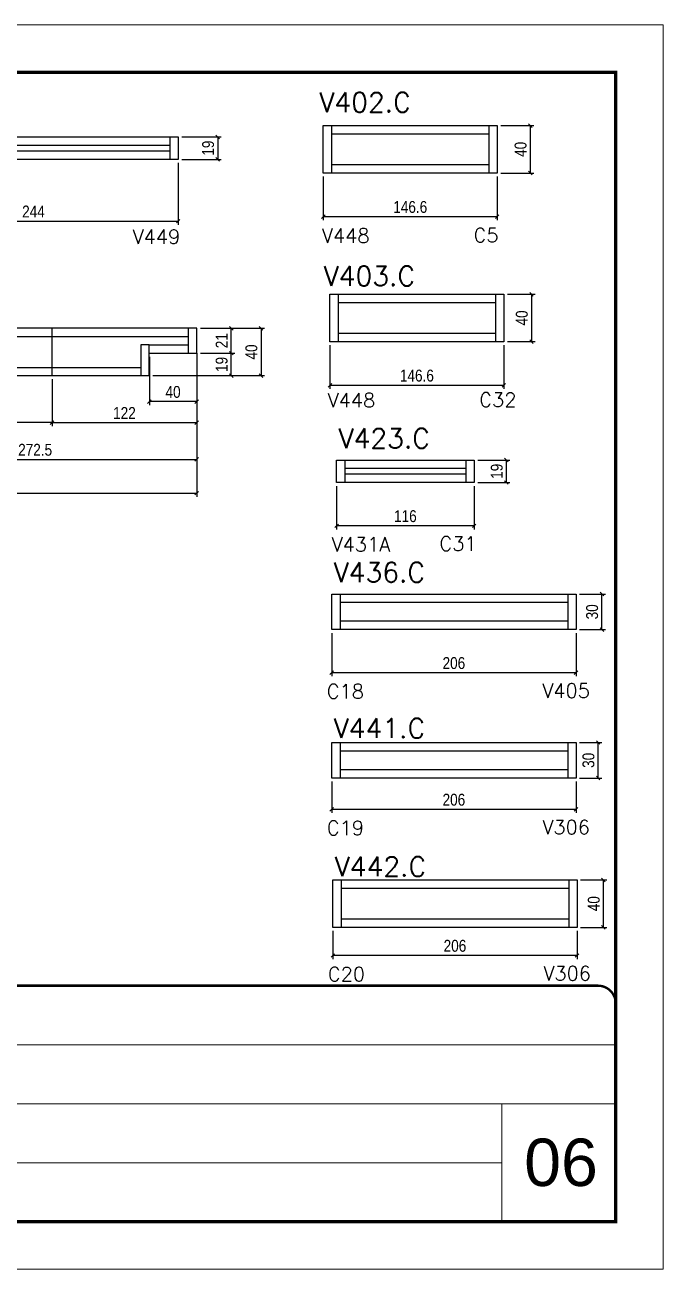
# Model space of a CAD drawing. Extents: x 567194 to 573448, y 6745 to 10093.
# Drawn here: x 569740 to 570278, y 7894 to 8944 of the extents above; entities that cross this region are included whole.
import ezdxf

# ---------------------------------------------------------------- set-up
doc = ezdxf.new("R2010")
doc.units = 0
doc.linetypes.add('CONTINUO', pattern=[0])
doc.linetypes.add('DASHED', pattern=[0.75, 0.5, -0.25])
doc.layers.get('0').update_dxf_attribs({"linetype": 'CONTINUOUS'})
doc.layers.get('DEFPOINTS').update_dxf_attribs({"linetype": 'CONTINUOUS'})
for name, color, linetype in [('254', 254, 'CONTINUOUS'), ('5', 5, 'CONTINUOUS'), ('COTA', 241, 'CONTINUOUS'), ('NOMENCLATURA', 7, 'CONTINUOUS'), ('Painéis', 200, 'CONTINUOUS'), ('SARR_2.2x7', 40, 'CONTINUOUS')]:
    doc.layers.add(name, color=color, linetype=linetype)
for name, color, linetype, lineweight in [('CARIMBO', 255, 'CONTINUOUS', 9), ('Folhas', 255, 'CONTINUOUS', 9), ('SARRAFO DE PRESSAO', 251, 'DASHED', 9)]:
    doc.layers.add(name, color=color, linetype=linetype, lineweight=lineweight)
doc.styles.add('ARIAL', font='arial.ttf')
doc.styles.add('COTA TECNICA', font='techl___.ttf', dxfattribs={"height": 10})
doc.styles.add('COTA TECNICA-50', font='techl___.ttf', dxfattribs={"height": 10})
doc.styles.get("Standard").update_dxf_attribs({"font": 'ROMANS.SHX'})
doc.dimstyles.new('COTA PAINEL-50', dxfattribs={"dimtxt": 10, "dimasz": 3, "dimexe": 3, "dimexo": 3, "dimgap": 3, "dimtad": 1, "dimdec": 1, "dimzin": 12, "dimdsep": 46, "dimtxsty": 'COTA TECNICA-50', "dimblk1": 'OBLIQUE', "dimblk2": 'OBLIQUE', "dimsah": 1, "dimcen": 0.9, "dimclrd": 4, "dimclre": 4, "dimclrt": 240, "dimadec": 1, "dimazin": 3, "dimtfac": 1, "dimtdec": 1, "dimtmove": 0, "dimatfit": 3, "dimfxl": 1, "dimtolj": 1, "dimtzin": 12, "dimarcsym": 0})
doc.dimstyles.new('PAINEL', dxfattribs={"dimtxt": 10, "dimasz": 3, "dimexe": 3, "dimexo": 3, "dimgap": 3, "dimtad": 1, "dimdec": 1, "dimzin": 12, "dimdsep": 46, "dimtxsty": 'COTA TECNICA', "dimblk1": 'OBLIQUE', "dimblk2": 'OBLIQUE', "dimsah": 1, "dimcen": 0.9, "dimclrd": 4, "dimclre": 4, "dimclrt": 240, "dimadec": 1, "dimazin": 3, "dimtfac": 1, "dimtdec": 1, "dimtmove": 0, "dimatfit": 3, "dimfxl": 1, "dimtolj": 1, "dimtzin": 12, "dimarcsym": 0})

# ---------------------------------------------------------------- blocks, each defined once
blk = doc.blocks.new('9999999999')
at = {"color": 30, "linetype": 'CONTINUO'}
for p, q in [((98564.6, 34379.6), (99584, 34379.6)), ((98564.6, 34329.8), (99488, 34329.8)), ((99584, 34329.8), (99488, 34329.8)), ((99488, 34329.8), (99488, 34230.2)), ((98564.6, 34280), (99488, 34280))]:
    blk.add_line(p, q, dxfattribs=at)
at = {"color": 30, "linetype": 'CONTINUO', "const_width": 2}
blk.add_lwpolyline([(99584, 34230.2), (99584, 34414.4, 0.414214), (99569, 34429.4), (98229, 34429.4, 0.414214), (98214, 34414.4), (98214, 34245.2, 0.414214), (98229, 34230.2), (99584, 34230.2)], format="xyb", dxfattribs=at)
at = {"layer": 'Folhas'}
blk.add_lwpolyline([(98139, 34190.2), (99624, 34190.2), (99624, 35240.2), (98139, 35240.2)], close=True, dxfattribs=at)
at = {"layer": 'Folhas', "color": 30, "const_width": 3}
blk.add_lwpolyline([(98214, 34230.2), (99584, 34230.2), (99584, 35200.2), (98214, 35200.2)], close=True, dxfattribs=at)
blk = doc.blocks.new('_Oblique')
at = {"color": 0, "linetype": 'ByBlock', "lineweight": -2}
blk.add_line((-0.5, -0.5), (0.5, 0.5), dxfattribs=at)
blk = doc.blocks.new('*D4')
at = {"layer": 'COTA', "color": 4, "linetype": 'ByBlock', "lineweight": -2, "transparency": 16777216}
for p, q in [((569991.2, 8816), (569991.2, 8779.2)), ((570137.8, 8816), (570137.8, 8779.2)), ((569991.2, 8782.2), (570137.8, 8782.2))]:
    blk.add_line(p, q, dxfattribs=at)
at = {"layer": 'DEFPOINTS', "color": 0, "linetype": 'ByBlock', "transparency": 16777216}
for p in [(569991.2, 8819), (570137.8, 8819), (570137.8, 8782.2)]:
    blk.add_point(p, dxfattribs=at)
at = {"layer": 'COTA', "color": 4, "linetype": 'ByBlock', "lineweight": -2, "transparency": 16777216, "xscale": 3, "yscale": 3, "zscale": 3, "rotation": 180}
blk.add_blockref('_Oblique', (569991.2, 8782.2), dxfattribs=at)
at = {"layer": 'COTA', "color": 4, "linetype": 'ByBlock', "lineweight": -2, "transparency": 16777216, "xscale": 3, "yscale": 3, "zscale": 3}
blk.add_blockref('_Oblique', (570137.8, 8782.2), dxfattribs=at)
at = {"layer": 'COTA', "color": 240, "linetype": 'ByBlock', "transparency": 16777216, "insert": (570064.5, 8790.3), "char_height": 10, "attachment_point": 5, "style": 'COTA TECNICA-50'}
blk.add_mtext('\\A1;146.6', dxfattribs=at)
blk = doc.blocks.new('*D5')
at = {"layer": 'COTA', "color": 4, "linetype": 'ByBlock', "lineweight": -2, "transparency": 16777216}
for p, q in [((569996.8, 8673.7), (569996.8, 8636.9)), ((570143.4, 8673.7), (570143.4, 8636.9)), ((569996.8, 8639.9), (570143.4, 8639.9))]:
    blk.add_line(p, q, dxfattribs=at)
at = {"layer": 'DEFPOINTS', "color": 0, "linetype": 'ByBlock', "transparency": 16777216}
for p in [(569996.8, 8676.7), (570143.4, 8676.7), (570143.4, 8639.9)]:
    blk.add_point(p, dxfattribs=at)
at = {"layer": 'COTA', "color": 4, "linetype": 'ByBlock', "lineweight": -2, "transparency": 16777216, "xscale": 3, "yscale": 3, "zscale": 3, "rotation": 180}
blk.add_blockref('_Oblique', (569996.8, 8639.9), dxfattribs=at)
at = {"layer": 'COTA', "color": 4, "linetype": 'ByBlock', "lineweight": -2, "transparency": 16777216, "xscale": 3, "yscale": 3, "zscale": 3}
blk.add_blockref('_Oblique', (570143.4, 8639.9), dxfattribs=at)
at = {"layer": 'COTA', "color": 240, "linetype": 'ByBlock', "transparency": 16777216, "insert": (570070.1, 8648), "char_height": 10, "attachment_point": 5, "style": 'COTA TECNICA-50'}
blk.add_mtext('\\A1;146.6', dxfattribs=at)
blk = doc.blocks.new('*D123')
at = {"layer": 'COTA', "color": 4, "linetype": 'ByBlock', "lineweight": -2, "transparency": 16777216}
for p, q in [((570140.8, 8859), (570168.7, 8859)), ((570165.7, 8859), (570165.7, 8819)), ((570140.8, 8819), (570168.7, 8819))]:
    blk.add_line(p, q, dxfattribs=at)
at = {"layer": 'DEFPOINTS', "color": 0, "linetype": 'ByBlock', "transparency": 16777216}
for p in [(570137.8, 8859), (570137.8, 8819), (570165.7, 8819)]:
    blk.add_point(p, dxfattribs=at)
at = {"layer": 'COTA', "color": 4, "linetype": 'ByBlock', "lineweight": -2, "transparency": 16777216, "xscale": 3, "yscale": 3, "zscale": 3}
for p, rotation in [((570165.7, 8859), 90), ((570165.7, 8819), 270)]:
    blk.add_blockref('_Oblique', p, dxfattribs=dict(at, rotation=rotation))
at = {"layer": 'COTA', "color": 240, "linetype": 'ByBlock', "transparency": 16777216, "insert": (570157.6, 8839), "char_height": 10, "attachment_point": 5, "rotation": 90, "style": 'COTA TECNICA-50'}
blk.add_mtext('\\A1;40', dxfattribs=at)
blk = doc.blocks.new('*D124')
at = {"layer": 'COTA', "color": 4, "linetype": 'ByBlock', "lineweight": -2, "transparency": 16777216}
for p, q in [((570146.4, 8716.7), (570169.7, 8716.7)), ((570166.7, 8716.7), (570166.7, 8676.7)), ((570146.4, 8676.7), (570169.7, 8676.7))]:
    blk.add_line(p, q, dxfattribs=at)
at = {"layer": 'DEFPOINTS', "color": 0, "linetype": 'ByBlock', "transparency": 16777216}
for p in [(570143.4, 8716.7), (570143.4, 8676.7), (570166.7, 8676.7)]:
    blk.add_point(p, dxfattribs=at)
at = {"layer": 'COTA', "color": 4, "linetype": 'ByBlock', "lineweight": -2, "transparency": 16777216, "xscale": 3, "yscale": 3, "zscale": 3}
for p, rotation in [((570166.7, 8716.7), 90), ((570166.7, 8676.7), 270)]:
    blk.add_blockref('_Oblique', p, dxfattribs=dict(at, rotation=rotation))
at = {"layer": 'COTA', "color": 240, "linetype": 'ByBlock', "transparency": 16777216, "insert": (570158.6, 8696.7), "char_height": 10, "attachment_point": 5, "rotation": 90, "style": 'COTA TECNICA-50'}
blk.add_mtext('\\A1;40', dxfattribs=at)
blk = doc.blocks.new('*D7')
at = {"layer": 'COTA', "color": 4, "linetype": 'ByBlock', "lineweight": -2, "transparency": 16777216}
for p, q in [((569624.8, 8827.5), (569624.8, 8775.4)), ((569868.8, 8827.5), (569868.8, 8775.4)), ((569624.8, 8778.4), (569868.8, 8778.4))]:
    blk.add_line(p, q, dxfattribs=at)
at = {"layer": 'DEFPOINTS', "color": 0, "linetype": 'ByBlock', "transparency": 16777216}
for p in [(569624.8, 8830.5), (569868.8, 8830.5), (569868.8, 8778.4)]:
    blk.add_point(p, dxfattribs=at)
at = {"layer": 'COTA', "color": 4, "linetype": 'ByBlock', "lineweight": -2, "transparency": 16777216, "xscale": 3, "yscale": 3, "zscale": 3, "rotation": 180}
blk.add_blockref('_Oblique', (569624.8, 8778.4), dxfattribs=at)
at = {"layer": 'COTA', "color": 4, "linetype": 'ByBlock', "lineweight": -2, "transparency": 16777216, "xscale": 3, "yscale": 3, "zscale": 3}
blk.add_blockref('_Oblique', (569868.8, 8778.4), dxfattribs=at)
at = {"layer": 'COTA', "color": 240, "linetype": 'ByBlock', "transparency": 16777216, "insert": (569746.8, 8786.5), "char_height": 10, "attachment_point": 5, "style": 'COTA TECNICA-50'}
blk.add_mtext('\\A1;244', dxfattribs=at)
blk = doc.blocks.new('*D126')
at = {"layer": 'COTA', "color": 4, "linetype": 'ByBlock', "lineweight": -2, "transparency": 16777216}
for p, q in [((569871.8, 8849.5), (569905.2, 8849.5)), ((569902.2, 8849.5), (569902.2, 8830.5)), ((569871.8, 8830.5), (569905.2, 8830.5))]:
    blk.add_line(p, q, dxfattribs=at)
at = {"layer": 'DEFPOINTS', "color": 0, "linetype": 'ByBlock', "transparency": 16777216}
for p in [(569868.8, 8849.5), (569868.8, 8830.5), (569902.2, 8830.5)]:
    blk.add_point(p, dxfattribs=at)
at = {"layer": 'COTA', "color": 4, "linetype": 'ByBlock', "lineweight": -2, "transparency": 16777216, "xscale": 3, "yscale": 3, "zscale": 3}
for p, rotation in [((569902.2, 8849.5), 90), ((569902.2, 8830.5), 270)]:
    blk.add_blockref('_Oblique', p, dxfattribs=dict(at, rotation=rotation))
at = {"layer": 'COTA', "color": 240, "linetype": 'ByBlock', "transparency": 16777216, "insert": (569894.1, 8840), "char_height": 10, "attachment_point": 5, "rotation": 90, "style": 'COTA TECNICA-50'}
blk.add_mtext('\\A1;19', dxfattribs=at)
blk = doc.blocks.new('*D212')
at = {"layer": 'COTA', "color": 4, "linetype": 'ByBlock', "lineweight": -2, "transparency": 16777216}
for p, q in [((569998.3, 8430.7), (569998.3, 8394.3)), ((570204.3, 8430.7), (570204.3, 8394.3)), ((570204.3, 8397.3), (569998.3, 8397.3))]:
    blk.add_line(p, q, dxfattribs=at)
at = {"layer": 'DEFPOINTS', "color": 0, "linetype": 'ByBlock', "transparency": 16777216}
for p in [(569998.3, 8433.7), (570204.3, 8433.7), (569998.3, 8397.3)]:
    blk.add_point(p, dxfattribs=at)
at = {"layer": 'COTA', "color": 4, "linetype": 'ByBlock', "lineweight": -2, "transparency": 16777216, "xscale": 3, "yscale": 3, "zscale": 3, "rotation": 180}
blk.add_blockref('_Oblique', (569998.3, 8397.3), dxfattribs=at)
at = {"layer": 'COTA', "color": 4, "linetype": 'ByBlock', "lineweight": -2, "transparency": 16777216, "xscale": 3, "yscale": 3, "zscale": 3}
blk.add_blockref('_Oblique', (570204.3, 8397.3), dxfattribs=at)
at = {"layer": 'COTA', "color": 240, "linetype": 'ByBlock', "transparency": 16777216, "insert": (570101.3, 8405.4), "char_height": 10, "attachment_point": 5, "style": 'COTA TECNICA-50'}
blk.add_mtext('\\A1;206', dxfattribs=at)
blk = doc.blocks.new('*D213')
at = {"layer": 'COTA', "color": 4, "linetype": 'ByBlock', "lineweight": -2, "transparency": 16777216}
for p, q in [((570207.3, 8463.7), (570229.1, 8463.7)), ((570226.1, 8433.7), (570226.1, 8463.7)), ((570207.3, 8433.7), (570229.1, 8433.7))]:
    blk.add_line(p, q, dxfattribs=at)
at = {"layer": 'DEFPOINTS', "color": 0, "linetype": 'ByBlock', "transparency": 16777216}
for p in [(570204.3, 8463.7), (570226.1, 8463.7), (570204.3, 8433.7)]:
    blk.add_point(p, dxfattribs=at)
at = {"layer": 'COTA', "color": 4, "linetype": 'ByBlock', "lineweight": -2, "transparency": 16777216, "xscale": 3, "yscale": 3, "zscale": 3}
for p, rotation in [((570226.1, 8463.7), 90), ((570226.1, 8433.7), 270)]:
    blk.add_blockref('_Oblique', p, dxfattribs=dict(at, rotation=rotation))
at = {"layer": 'COTA', "color": 240, "linetype": 'ByBlock', "transparency": 16777216, "insert": (570217.9, 8448.7), "char_height": 10, "attachment_point": 5, "rotation": 90, "style": 'COTA TECNICA-50'}
blk.add_mtext('\\A1;30', dxfattribs=at)
blk = doc.blocks.new('*D201')
at = {"layer": 'COTA', "color": 4, "linetype": 'ByBlock', "lineweight": -2, "transparency": 16777216}
for p, q in [((569998.3, 8305.4), (569998.3, 8279)), ((570204.3, 8305.4), (570204.3, 8279)), ((570204.3, 8282), (569998.3, 8282))]:
    blk.add_line(p, q, dxfattribs=at)
at = {"layer": 'DEFPOINTS', "color": 0, "linetype": 'ByBlock', "transparency": 16777216}
for p in [(569998.3, 8308.4), (570204.3, 8308.4), (569998.3, 8282)]:
    blk.add_point(p, dxfattribs=at)
at = {"layer": 'COTA', "color": 4, "linetype": 'ByBlock', "lineweight": -2, "transparency": 16777216, "xscale": 3, "yscale": 3, "zscale": 3, "rotation": 180}
blk.add_blockref('_Oblique', (569998.3, 8282), dxfattribs=at)
at = {"layer": 'COTA', "color": 4, "linetype": 'ByBlock', "lineweight": -2, "transparency": 16777216, "xscale": 3, "yscale": 3, "zscale": 3}
blk.add_blockref('_Oblique', (570204.3, 8282), dxfattribs=at)
at = {"layer": 'COTA', "color": 240, "linetype": 'ByBlock', "transparency": 16777216, "insert": (570101.3, 8290.1), "char_height": 10, "attachment_point": 5, "style": 'COTA TECNICA-50'}
blk.add_mtext('\\A1;206', dxfattribs=at)
blk = doc.blocks.new('*D202')
at = {"layer": 'COTA', "color": 4, "linetype": 'ByBlock', "lineweight": -2, "transparency": 16777216}
for p, q in [((570207.3, 8338.4), (570226, 8338.4)), ((570223, 8308.4), (570223, 8338.4)), ((570207.3, 8308.4), (570226, 8308.4))]:
    blk.add_line(p, q, dxfattribs=at)
at = {"layer": 'DEFPOINTS', "color": 0, "linetype": 'ByBlock', "transparency": 16777216}
for p in [(570204.3, 8338.4), (570223, 8338.4), (570204.3, 8308.4)]:
    blk.add_point(p, dxfattribs=at)
at = {"layer": 'COTA', "color": 4, "linetype": 'ByBlock', "lineweight": -2, "transparency": 16777216, "xscale": 3, "yscale": 3, "zscale": 3}
for p, rotation in [((570223, 8338.4), 90), ((570223, 8308.4), 270)]:
    blk.add_blockref('_Oblique', p, dxfattribs=dict(at, rotation=rotation))
at = {"layer": 'COTA', "color": 240, "linetype": 'ByBlock', "transparency": 16777216, "insert": (570214.8, 8323.4), "char_height": 10, "attachment_point": 5, "rotation": 90, "style": 'COTA TECNICA-50'}
blk.add_mtext('\\A1;30', dxfattribs=at)
blk = doc.blocks.new('*D203')
at = {"layer": 'COTA', "color": 4, "linetype": 'ByBlock', "lineweight": -2, "transparency": 16777216}
for p, q in [((569999.2, 8179.4), (569999.2, 8155.7)), ((570205.2, 8179.4), (570205.2, 8155.7)), ((570205.2, 8158.7), (569999.2, 8158.7))]:
    blk.add_line(p, q, dxfattribs=at)
at = {"layer": 'DEFPOINTS', "color": 0, "linetype": 'ByBlock', "transparency": 16777216}
for p in [(569999.2, 8182.4), (570205.2, 8182.4), (569999.2, 8158.7)]:
    blk.add_point(p, dxfattribs=at)
at = {"layer": 'COTA', "color": 4, "linetype": 'ByBlock', "lineweight": -2, "transparency": 16777216, "xscale": 3, "yscale": 3, "zscale": 3, "rotation": 180}
blk.add_blockref('_Oblique', (569999.2, 8158.7), dxfattribs=at)
at = {"layer": 'COTA', "color": 4, "linetype": 'ByBlock', "lineweight": -2, "transparency": 16777216, "xscale": 3, "yscale": 3, "zscale": 3}
blk.add_blockref('_Oblique', (570205.2, 8158.7), dxfattribs=at)
at = {"layer": 'COTA', "color": 240, "linetype": 'ByBlock', "transparency": 16777216, "insert": (570102.2, 8166.8), "char_height": 10, "attachment_point": 5, "style": 'COTA TECNICA-50'}
blk.add_mtext('\\A1;206', dxfattribs=at)
blk = doc.blocks.new('*D204')
at = {"layer": 'COTA', "color": 4, "linetype": 'ByBlock', "lineweight": -2, "transparency": 16777216}
for p, q in [((570208.2, 8222.4), (570230.4, 8222.4)), ((570227.4, 8182.4), (570227.4, 8222.4)), ((570208.2, 8182.4), (570230.4, 8182.4))]:
    blk.add_line(p, q, dxfattribs=at)
at = {"layer": 'DEFPOINTS', "color": 0, "linetype": 'ByBlock', "transparency": 16777216}
for p in [(570205.2, 8222.4), (570227.4, 8222.4), (570205.2, 8182.4)]:
    blk.add_point(p, dxfattribs=at)
at = {"layer": 'COTA', "color": 4, "linetype": 'ByBlock', "lineweight": -2, "transparency": 16777216, "xscale": 3, "yscale": 3, "zscale": 3}
for p, rotation in [((570227.4, 8222.4), 90), ((570227.4, 8182.4), 270)]:
    blk.add_blockref('_Oblique', p, dxfattribs=dict(at, rotation=rotation))
at = {"layer": 'COTA', "color": 240, "linetype": 'ByBlock', "transparency": 16777216, "insert": (570219.3, 8202.4), "char_height": 10, "attachment_point": 5, "rotation": 90, "style": 'COTA TECNICA-50'}
blk.add_mtext('\\A1;40', dxfattribs=at)
blk = doc.blocks.new('*D129')
at = {"layer": 'COTA', "color": 4, "linetype": 'ByBlock', "lineweight": -2, "transparency": 16777216}
for p, q in [((570002.4, 8554.8), (570002.4, 8518.3)), ((570118.4, 8554.8), (570118.4, 8518.3)), ((570118.4, 8521.3), (570002.4, 8521.3))]:
    blk.add_line(p, q, dxfattribs=at)
at = {"layer": 'DEFPOINTS', "color": 0, "linetype": 'ByBlock', "transparency": 16777216}
for p in [(570002.4, 8557.8), (570118.4, 8557.8), (570002.4, 8521.3)]:
    blk.add_point(p, dxfattribs=at)
at = {"layer": 'COTA', "color": 4, "linetype": 'ByBlock', "lineweight": -2, "transparency": 16777216, "xscale": 3, "yscale": 3, "zscale": 3, "rotation": 180}
blk.add_blockref('_Oblique', (570002.4, 8521.3), dxfattribs=at)
at = {"layer": 'COTA', "color": 4, "linetype": 'ByBlock', "lineweight": -2, "transparency": 16777216, "xscale": 3, "yscale": 3, "zscale": 3}
blk.add_blockref('_Oblique', (570118.4, 8521.3), dxfattribs=at)
at = {"layer": 'COTA', "color": 240, "linetype": 'ByBlock', "transparency": 16777216, "insert": (570060.4, 8529.4), "char_height": 10, "attachment_point": 5, "style": 'COTA TECNICA-50'}
blk.add_mtext('\\A1;116', dxfattribs=at)
blk = doc.blocks.new('*D130')
at = {"layer": 'COTA', "color": 4, "linetype": 'ByBlock', "lineweight": -2, "transparency": 16777216}
for p, q in [((570121.4, 8576.8), (570148.6, 8576.8)), ((570145.6, 8557.8), (570145.6, 8576.8)), ((570121.4, 8557.8), (570148.6, 8557.8))]:
    blk.add_line(p, q, dxfattribs=at)
at = {"layer": 'DEFPOINTS', "color": 0, "linetype": 'ByBlock', "transparency": 16777216}
for p in [(570118.4, 8576.8), (570145.6, 8576.8), (570118.4, 8557.8)]:
    blk.add_point(p, dxfattribs=at)
at = {"layer": 'COTA', "color": 4, "linetype": 'ByBlock', "lineweight": -2, "transparency": 16777216, "xscale": 3, "yscale": 3, "zscale": 3}
for p, rotation in [((570145.6, 8576.8), 90), ((570145.6, 8557.8), 270)]:
    blk.add_blockref('_Oblique', p, dxfattribs=dict(at, rotation=rotation))
at = {"layer": 'COTA', "color": 240, "linetype": 'ByBlock', "transparency": 16777216, "insert": (570137.5, 8567.3), "char_height": 10, "attachment_point": 5, "rotation": 90, "style": 'COTA TECNICA-50'}
blk.add_mtext('\\A1;19', dxfattribs=at)
blk = doc.blocks.new('*D248')
at = {"layer": '254', "color": 4, "linetype": 'Continuous', "lineweight": -2, "transparency": 16777216}
for p, q in [((569612, 8645), (569612, 8605.4)), ((569762.5, 8645), (569762.5, 8605.4)), ((569762.5, 8608.4), (569612, 8608.4))]:
    blk.add_line(p, q, dxfattribs=at)
at = {"layer": 'DEFPOINTS', "color": 0, "linetype": 'Continuous', "transparency": 16777216}
for p in [(569612, 8648), (569762.5, 8648), (569612, 8608.4)]:
    blk.add_point(p, dxfattribs=at)
at = {"layer": '254', "color": 4, "linetype": 'Continuous', "lineweight": -2, "transparency": 16777216, "xscale": 3, "yscale": 3, "zscale": 3}
for p, rotation in [((569612, 8608.4), 179.9999998013775), ((569762.5, 8608.4), 359.9999998013776)]:
    blk.add_blockref('_Oblique', p, dxfattribs=dict(at, rotation=rotation))
at = {"layer": '254', "color": 240, "linetype": 'Continuous', "transparency": 16777216, "insert": (569687.2, 8616.5), "char_height": 10, "attachment_point": 5, "rotation": 360, "style": 'COTA TECNICA'}
blk.add_mtext('\\A1;150.5', dxfattribs=at)
blk = doc.blocks.new('*D249')
at = {"layer": '254', "color": 4, "linetype": 'Continuous', "lineweight": -2, "transparency": 16777216}
for p, q in [((569612, 8645), (569612, 8574.3)), ((569884.5, 8645), (569884.5, 8574.3)), ((569612, 8577.3), (569884.5, 8577.3))]:
    blk.add_line(p, q, dxfattribs=at)
at = {"layer": 'DEFPOINTS', "color": 0, "linetype": 'Continuous', "transparency": 16777216}
for p in [(569612, 8648), (569884.5, 8648), (569884.5, 8577.3)]:
    blk.add_point(p, dxfattribs=at)
at = {"layer": '254', "color": 4, "linetype": 'Continuous', "lineweight": -2, "transparency": 16777216, "xscale": 3, "yscale": 3, "zscale": 3, "rotation": 180}
blk.add_blockref('_Oblique', (569612, 8577.3), dxfattribs=at)
at = {"layer": '254', "color": 4, "linetype": 'Continuous', "lineweight": -2, "transparency": 16777216, "xscale": 3, "yscale": 3, "zscale": 3}
blk.add_blockref('_Oblique', (569884.5, 8577.3), dxfattribs=at)
at = {"layer": '254', "color": 240, "linetype": 'Continuous', "transparency": 16777216, "insert": (569748.2, 8585.4), "char_height": 10, "attachment_point": 5, "style": 'COTA TECNICA'}
blk.add_mtext('\\A1;272.5', dxfattribs=at)
blk = doc.blocks.new('*D252')
at = {"layer": '254', "color": 4, "linetype": 'Continuous', "lineweight": -2, "transparency": 16777216}
for p, q in [((569762.5, 8645), (569762.5, 8605.4)), ((569884.5, 8645), (569884.5, 8605.4)), ((569762.5, 8608.4), (569884.5, 8608.4))]:
    blk.add_line(p, q, dxfattribs=at)
at = {"layer": 'DEFPOINTS', "color": 0, "linetype": 'Continuous', "transparency": 16777216}
for p in [(569762.5, 8648), (569884.5, 8648), (569884.5, 8608.4)]:
    blk.add_point(p, dxfattribs=at)
at = {"layer": '254', "color": 4, "linetype": 'Continuous', "lineweight": -2, "transparency": 16777216, "xscale": 3, "yscale": 3, "zscale": 3, "rotation": 180}
blk.add_blockref('_Oblique', (569762.5, 8608.4), dxfattribs=at)
at = {"layer": '254', "color": 4, "linetype": 'Continuous', "lineweight": -2, "transparency": 16777216, "xscale": 3, "yscale": 3, "zscale": 3}
blk.add_blockref('_Oblique', (569884.5, 8608.4), dxfattribs=at)
at = {"layer": '254', "color": 240, "linetype": 'Continuous', "transparency": 16777216, "insert": (569823.5, 8616.5), "char_height": 10, "attachment_point": 5, "style": 'COTA TECNICA'}
blk.add_mtext('\\A1;122', dxfattribs=at)
blk = doc.blocks.new('*D253')
at = {"layer": '254', "color": 4, "linetype": 'Continuous', "lineweight": -2, "transparency": 16777216}
for p, q in [((569124, 8645), (569124, 8545.8)), ((569884.5, 8645), (569884.5, 8545.8)), ((569124, 8548.8), (569884.5, 8548.8))]:
    blk.add_line(p, q, dxfattribs=at)
at = {"layer": 'DEFPOINTS', "color": 0, "linetype": 'Continuous', "transparency": 16777216}
for p in [(569124, 8648), (569884.5, 8648), (569884.5, 8548.8)]:
    blk.add_point(p, dxfattribs=at)
at = {"layer": '254', "color": 4, "linetype": 'Continuous', "lineweight": -2, "transparency": 16777216, "xscale": 3, "yscale": 3, "zscale": 3, "rotation": 180}
blk.add_blockref('_Oblique', (569124, 8548.8), dxfattribs=at)
at = {"layer": '254', "color": 4, "linetype": 'Continuous', "lineweight": -2, "transparency": 16777216, "xscale": 3, "yscale": 3, "zscale": 3}
blk.add_blockref('_Oblique', (569884.5, 8548.8), dxfattribs=at)
at = {"layer": '254', "color": 240, "linetype": 'Continuous', "transparency": 16777216, "insert": (569504.2, 8556.9), "char_height": 10, "attachment_point": 5, "style": 'COTA TECNICA'}
blk.add_mtext('\\A1;760.5', dxfattribs=at)
blk = doc.blocks.new('*D254')
at = {"layer": '254', "color": 4, "linetype": 'Continuous', "lineweight": -2, "transparency": 16777216}
for p, q in [((569844.5, 8664), (569844.5, 8623.1)), ((569884.5, 8664), (569884.5, 8623.1)), ((569884.5, 8626.1), (569844.5, 8626.1))]:
    blk.add_line(p, q, dxfattribs=at)
at = {"layer": 'DEFPOINTS', "color": 0, "linetype": 'Continuous', "transparency": 16777216}
for p in [(569844.5, 8667), (569884.5, 8667), (569844.5, 8626.1)]:
    blk.add_point(p, dxfattribs=at)
at = {"layer": '254', "color": 4, "linetype": 'Continuous', "lineweight": -2, "transparency": 16777216, "xscale": 3, "yscale": 3, "zscale": 3, "rotation": 180}
blk.add_blockref('_Oblique', (569844.5, 8626.1), dxfattribs=at)
at = {"layer": '254', "color": 4, "linetype": 'Continuous', "lineweight": -2, "transparency": 16777216, "xscale": 3, "yscale": 3, "zscale": 3}
blk.add_blockref('_Oblique', (569884.5, 8626.1), dxfattribs=at)
at = {"layer": '254', "color": 240, "linetype": 'Continuous', "transparency": 16777216, "insert": (569864.5, 8634.2), "char_height": 10, "attachment_point": 5, "style": 'COTA TECNICA'}
blk.add_mtext('\\A1;40', dxfattribs=at)
blk = doc.blocks.new('*D262')
at = {"layer": '254', "color": 4, "linetype": 'Continuous', "lineweight": -2, "transparency": 16777216}
for p, q in [((569887.5, 8667), (569916.6, 8667)), ((569913.6, 8648), (569913.6, 8667)), ((569847.5, 8648), (569916.6, 8648))]:
    blk.add_line(p, q, dxfattribs=at)
at = {"layer": 'DEFPOINTS', "color": 0, "linetype": 'Continuous', "transparency": 16777216}
for p in [(569884.5, 8667), (569913.6, 8667), (569844.5, 8648)]:
    blk.add_point(p, dxfattribs=at)
at = {"layer": '254', "color": 4, "linetype": 'Continuous', "lineweight": -2, "transparency": 16777216, "xscale": 3, "yscale": 3, "zscale": 3}
for p, rotation in [((569913.6, 8667), 90), ((569913.6, 8648), 270)]:
    blk.add_blockref('_Oblique', p, dxfattribs=dict(at, rotation=rotation))
at = {"layer": '254', "color": 240, "linetype": 'Continuous', "transparency": 16777216, "insert": (569905.5, 8657.5), "char_height": 10, "attachment_point": 5, "rotation": 90, "style": 'COTA TECNICA'}
blk.add_mtext('\\A1;19', dxfattribs=at)
blk = doc.blocks.new('*D263')
at = {"layer": '254', "color": 4, "linetype": 'Continuous', "lineweight": -2, "transparency": 16777216}
for p, q in [((569887.5, 8688), (569916.6, 8688)), ((569913.6, 8667), (569913.6, 8688)), ((569887.5, 8667), (569916.6, 8667))]:
    blk.add_line(p, q, dxfattribs=at)
at = {"layer": 'DEFPOINTS', "color": 0, "linetype": 'Continuous', "transparency": 16777216}
for p in [(569884.5, 8688), (569913.6, 8688), (569884.5, 8667)]:
    blk.add_point(p, dxfattribs=at)
at = {"layer": '254', "color": 4, "linetype": 'Continuous', "lineweight": -2, "transparency": 16777216, "xscale": 3, "yscale": 3, "zscale": 3}
for p, rotation in [((569913.6, 8688), 90), ((569913.6, 8667), 270)]:
    blk.add_blockref('_Oblique', p, dxfattribs=dict(at, rotation=rotation))
at = {"layer": '254', "color": 240, "linetype": 'Continuous', "transparency": 16777216, "insert": (569905.5, 8677.5), "char_height": 10, "attachment_point": 5, "rotation": 90, "style": 'COTA TECNICA'}
blk.add_mtext('\\A1;21', dxfattribs=at)
blk = doc.blocks.new('*D264')
at = {"layer": '254', "color": 4, "linetype": 'Continuous', "lineweight": -2, "transparency": 16777216}
for p, q in [((569887.5, 8688), (569941.7, 8688)), ((569938.7, 8688), (569938.7, 8648)), ((569847.5, 8648), (569941.7, 8648))]:
    blk.add_line(p, q, dxfattribs=at)
at = {"layer": 'DEFPOINTS', "color": 0, "linetype": 'Continuous', "transparency": 16777216}
for p in [(569884.5, 8688), (569844.5, 8648), (569938.7, 8648)]:
    blk.add_point(p, dxfattribs=at)
at = {"layer": '254', "color": 4, "linetype": 'Continuous', "lineweight": -2, "transparency": 16777216, "xscale": 3, "yscale": 3, "zscale": 3}
for p, rotation in [((569938.7, 8688), 90), ((569938.7, 8648), 270)]:
    blk.add_blockref('_Oblique', p, dxfattribs=dict(at, rotation=rotation))
at = {"layer": '254', "color": 240, "linetype": 'Continuous', "transparency": 16777216, "insert": (569930.6, 8668), "char_height": 10, "attachment_point": 5, "rotation": 90, "style": 'COTA TECNICA'}
blk.add_mtext('\\A1;40', dxfattribs=at)

msp = doc.modelspace()

# ---------------------------------------------------------------- linework, layer by layer
at = {"layer": 'Painéis', "linetype": 'Continuous'}
for p, q in [((569762.45, 8648), (569762.45, 8688)), ((569884.45, 8667), (569884.45, 8688))]:
    msp.add_line(p, q, dxfattribs=at)
for points in [[(569991.16, 8859.02), (570137.75, 8859.02), (570137.75, 8819.02), (569991.16, 8819.02), (569991.16, 8859.02)], [(569996.79, 8716.69), (570143.39, 8716.69), (570143.39, 8676.69), (569996.79, 8676.69), (569996.79, 8716.69)], [(569884.45, 8688), (569123.95, 8688)], [(569123.95, 8648), (569844.45, 8648), (569844.45, 8667), (569884.45, 8667), (569884.45, 8648)]]:
    msp.add_lwpolyline(points, dxfattribs=at)
for points in [[(569624.84, 8849.53), (569868.85, 8849.53), (569868.85, 8830.53), (569624.84, 8830.53)], [(570002.36, 8576.81), (570118.36, 8576.81), (570118.36, 8557.81), (570002.36, 8557.81)], [(569998.29, 8463.73), (570204.29, 8463.73), (570204.29, 8433.73), (569998.29, 8433.73)], [(569998.32, 8338.36), (570204.32, 8338.36), (570204.32, 8308.36), (569998.32, 8308.36)], [(569999.18, 8222.41), (570205.18, 8222.41), (570205.18, 8182.41), (569999.18, 8182.41)]]:
    msp.add_lwpolyline(points, close=True, dxfattribs=at)
at = {"layer": 'SARR_2.2x7', "linetype": 'Continuous'}
for p, q in [((569998.16, 8859.02), (569998.16, 8819.02)), ((569998.16, 8852.02), (570130.75, 8852.02)), ((570130.75, 8859.02), (570130.75, 8819.02)), ((569624.84, 8842.53), (569861.85, 8842.53)), ((569861.85, 8849.53), (569861.85, 8830.53)), ((569861.85, 8837.53), (569624.84, 8837.53)), ((570130.75, 8826.02), (569998.16, 8826.02)), ((570003.79, 8716.69), (570003.79, 8676.69)), ((570136.39, 8716.69), (570136.39, 8676.69)), ((570003.79, 8709.69), (570136.39, 8709.69)), ((569877.45, 8667), (569877.45, 8688)), ((570136.39, 8683.69), (570003.79, 8683.69)), ((569611.95, 8681), (569877.45, 8681)), ((569837.45, 8674), (569837.45, 8648)), ((569844.45, 8674), (569837.45, 8674)), ((569844.45, 8674), (569877.45, 8674)), ((569844.45, 8667), (569844.45, 8674)), ((569611.95, 8655), (569837.45, 8655)), ((570009.36, 8576.81), (570009.36, 8557.81)), ((570009.36, 8569.81), (570111.36, 8569.81)), ((570111.36, 8576.81), (570111.36, 8557.81)), ((570111.36, 8564.81), (570009.36, 8564.81)), ((570005.29, 8463.73), (570005.29, 8433.73)), ((570197.29, 8463.73), (570197.29, 8433.73)), ((570005.29, 8456.73), (570197.29, 8456.73)), ((570197.29, 8440.73), (570005.29, 8440.73)), ((570005.32, 8338.36), (570005.32, 8308.36)), ((570197.32, 8338.36), (570197.32, 8308.36)), ((570005.32, 8331.36), (570197.32, 8331.36)), ((570197.32, 8315.36), (570005.32, 8315.36)), ((570006.18, 8222.41), (570006.18, 8182.41)), ((570198.18, 8222.41), (570198.18, 8182.41)), ((570006.18, 8215.41), (570198.18, 8215.41)), ((570198.18, 8189.41), (570006.18, 8189.41))]:
    msp.add_line(p, q, dxfattribs=at)

# ---------------------------------------------------------------- block references
at = {"layer": 'SARRAFO DE PRESSAO', "color": 6, "linetype": 'ByBlock'}
msp.add_blockref('9999999999', (470653.73, -26296.18), dxfattribs=at)

# ---------------------------------------------------------------- texts
at = {"layer": '5', "linetype": 'Continuous'}
for s, p in [('V449', (569830.42, 8759.24)), ('V448', (569990.03, 8760.18)), ('C5', (570117.89, 8760.54)), ('V448', (569994.85, 8621.31)), ('C32', (570122.71, 8621.66)), ('V431A', (569998.22, 8499.64)), ('C31', (570089.14, 8500.26)), ('C18', (569994.14, 8375.56)), ('V405', (570175.91, 8376.18)), ('C19', (569994.17, 8260.33)), ('V306', (570175.95, 8260.95)), ('C20', (569995.03, 8136.97)), ('V306', (570176.81, 8137.58))]:
    msp.add_text(s, height=12, rotation=359.99996, dxfattribs=at).set_placement(p)
at = {"layer": 'CARIMBO', "style": 'ARIAL'}
msp.add_text('06', height=40, dxfattribs=at).set_placement((570160.57, 7964.17))
at = {"layer": 'NOMENCLATURA', "linetype": 'Continuous'}
for s, p in [('V402.C', (569987.86, 8870.41)), ('V403.C', (569991.51, 8723.83)), ('V423.C', (570003.99, 8586.83)), ('V436.C', (569999.92, 8473.75)), ('V441.C', (569999.95, 8342.24)), ('V442.C', (570000.81, 8225.49))]:
    msp.add_text(s, height=16.5, dxfattribs=at).set_placement(p)

# ---------------------------------------------------------------- dimensions: what is measured, and where the dimension line sits
at = {"layer": '254', "linetype": 'Continuous'}
for base, p1, p2, picture, middle in [((569938.68, 8648), (569884.45, 8688), (569844.45, 8648), '*D264', (569930.58, 8668)), ((569913.56, 8688), (569884.45, 8667), (569884.45, 8688), '*D263', (569905.5, 8677.5)), ((569913.56, 8667), (569844.45, 8648), (569884.45, 8667), '*D262', (569905.47, 8657.5))]:
    dim = msp.add_linear_dim(base=base, p1=p1, p2=p2, angle=90, dimstyle='PAINEL', dxfattribs=at)
    dim.commit()
    dim.dimension.update_dxf_attribs({"geometry": picture, "text_midpoint": middle})
for base, p1, p2, picture, middle in [((569844.45, 8626.11), (569884.45, 8667), (569844.45, 8667), '*D254', (569864.45, 8634.21)), ((569884.45, 8548.78), (569123.95, 8648), (569884.45, 8648), '*D253', (569504.2, 8556.89)), ((569884.45, 8608.42), (569762.45, 8648), (569884.45, 8648), '*D252', (569823.45, 8616.48))]:
    dim = msp.add_linear_dim(base=base, p1=p1, p2=p2, dimstyle='PAINEL', dxfattribs=at)
    dim.commit()
    dim.dimension.update_dxf_attribs({"geometry": picture, "text_midpoint": middle})
for p1, p2, distance, picture, middle in [((569762.45, 8648), (569611.95, 8648), 39.58, '*D248', (569687.2, 8616.53)), ((569611.95, 8648), (569884.45, 8648), -70.74, '*D249', (569748.2, 8585.37))]:
    dim = msp.add_aligned_dim(p1=p1, p2=p2, distance=distance, dimstyle='PAINEL', dxfattribs=at)
    dim.commit()
    dim.dimension.update_dxf_attribs({"geometry": picture, "text_midpoint": middle})
at = {"layer": 'COTA', "linetype": 'ByBlock'}
for base, p1, p2, picture, middle in [((570165.73, 8819.02), (570137.75, 8859.02), (570137.75, 8819.02), '*D123', (570157.63, 8839.02)), ((569902.17, 8830.53), (569868.85, 8849.53), (569868.85, 8830.53), '*D126', (569894.08, 8840.03)), ((570166.74, 8676.69), (570143.39, 8716.69), (570143.39, 8676.69), '*D124', (570158.63, 8696.69)), ((570145.57, 8576.81), (570118.36, 8557.81), (570118.36, 8576.81), '*D130', (570137.48, 8567.31)), ((570226.12, 8463.73), (570204.29, 8433.73), (570204.29, 8463.73), '*D213', (570217.9, 8448.73)), ((570222.99, 8338.36), (570204.32, 8308.36), (570204.32, 8338.36), '*D202', (570214.77, 8323.36)), ((570227.42, 8222.41), (570205.18, 8182.41), (570205.18, 8222.41), '*D204', (570219.31, 8202.41))]:
    dim = msp.add_linear_dim(base=base, p1=p1, p2=p2, angle=90, dimstyle='COTA PAINEL-50', override={"dimarcsym": 1}, dxfattribs=at)
    dim.commit()
    dim.dimension.update_dxf_attribs({"geometry": picture, "text_midpoint": middle})
for base, p1, p2, picture, middle in [((569868.85, 8778.43), (569624.84, 8830.53), (569868.85, 8830.53), '*D7', (569746.85, 8786.51)), ((570002.36, 8521.33), (570118.36, 8557.81), (570002.36, 8557.81), '*D129', (570060.36, 8529.44)), ((569998.29, 8397.25), (570204.29, 8433.73), (569998.29, 8433.73), '*D212', (570101.29, 8405.35)), ((569998.32, 8282.02), (570204.32, 8308.36), (569998.32, 8308.36), '*D201', (570101.32, 8290.13)), ((569999.18, 8158.66), (570205.18, 8182.41), (569999.18, 8182.41), '*D203', (570102.18, 8166.76))]:
    dim = msp.add_linear_dim(base=base, p1=p1, p2=p2, dimstyle='COTA PAINEL-50', override={"dimarcsym": 1}, dxfattribs=at)
    dim.commit()
    dim.dimension.update_dxf_attribs({"geometry": picture, "text_midpoint": middle})
for p1, p2, picture, middle in [((569991.16, 8819.02), (570137.75, 8819.02), '*D4', (570064.46, 8790.35)), ((569996.79, 8676.69), (570143.39, 8676.69), '*D5', (570070.09, 8648.02))]:
    dim = msp.add_aligned_dim(p1=p1, p2=p2, distance=-36.77, dimstyle='COTA PAINEL-50', override={"dimarcsym": 1}, dxfattribs=at)
    dim.commit()
    dim.dimension.update_dxf_attribs({"geometry": picture, "text_midpoint": middle})

doc.saveas('drawing.dxf')
